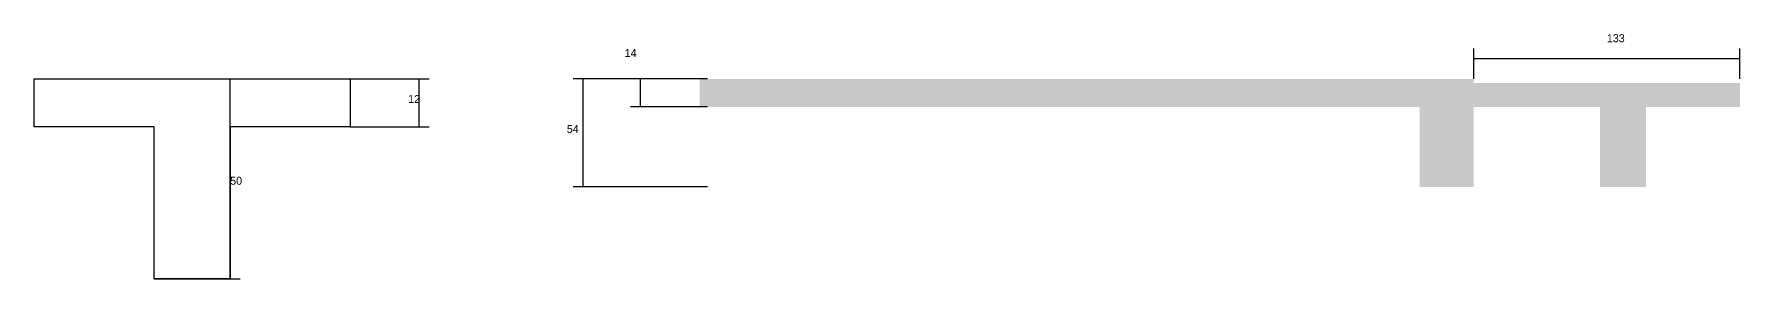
# Model space of a CAD drawing. Header units: metres. Extents: x 129234 to 131937, y 32678 to 33940.
# Drawn here: x 129234 to 130087, y 32678 to 32801 of the extents above; entities that cross this region are included whole.
import ezdxf

# ---------------------------------------------------------------- set-up
doc = ezdxf.new("R2010")
doc.units = ezdxf.units.M
doc.layers.add('CONCRETO', color=251, linetype='Continuous')
doc.layers.add('COTA', color=241, linetype='Continuous')

msp = doc.modelspace()

# ---------------------------------------------------------------- hatches: boundary and pattern name
at = {"layer": 'COTA'}
h = msp.add_hatch(dxfattribs=at)
h.set_pattern_fill('AR-CONC', scale=0.03)
h.paths.add_polyline_path([(129566.8, 32778.1), (129566.8, 32764.1), (129926.8, 32764.1), (129926.8, 32724.1), (129953.8, 32724.1), (129953.8, 32764.1), (130016.8, 32764.1), (130016.8, 32724.1), (130039.8, 32724.1), (130039.8, 32764.1), (130086.8, 32764.1), (130086.8, 32776.1), (129953.8, 32776.1), (129953.8, 32778.1)])

# ---------------------------------------------------------------- linework, layer by layer
at = {"layer": 'CONCRETO'}
msp.add_lwpolyline([(129332.1, 32754.1), (129332.1, 32744.1), (129332.1, 32678.1), (129294.1, 32678.1), (129294.1, 32754.1), (129234.1, 32754.1), (129234.1, 32778.1), (129332.1, 32778.1), (129392.1, 32778.1), (129392.1, 32754.1)], close=True, dxfattribs=at)
at = {"layer": 'COTA'}
for p, q in [((129953.8, 32778.1), (129953.8, 32793.3)), ((129953.8, 32788.3), (130086.8, 32788.3)), ((130086.8, 32778.1), (130086.8, 32793.3)), ((129294.1, 32778.1), (129337.1, 32778.1)), ((129332.1, 32678.1), (129332.1, 32778.1)), ((129392.1, 32778.1), (129431.6, 32778.1)), ((129426.6, 32754.1), (129426.6, 32778.1)), ((129570.8, 32778.1), (129503.6, 32778.1)), ((129508.6, 32724.1), (129508.6, 32778.1)), ((129570.8, 32778.1), (129532.3, 32778.1)), ((129537.3, 32764.1), (129537.3, 32778.1)), ((129570.8, 32764.1), (129532.3, 32764.1)), ((129392.1, 32754.1), (129431.6, 32754.1)), ((129570.8, 32724.1), (129503.6, 32724.1)), ((129294.1, 32678.1), (129337.1, 32678.1))]:
    msp.add_line(p, q, dxfattribs=at)

# ---------------------------------------------------------------- texts
for s, p in [('133', (130020.3, 32796.5)), ('14', (129529.3, 32789.1)), ('12', (129421.1, 32766.1)), ('54', (129500.4, 32751.1)), ('50', (129332.1, 32725.2))]:
    msp.add_text(s, height=4, dxfattribs=at).set_placement(p)

doc.saveas('drawing.dxf')
